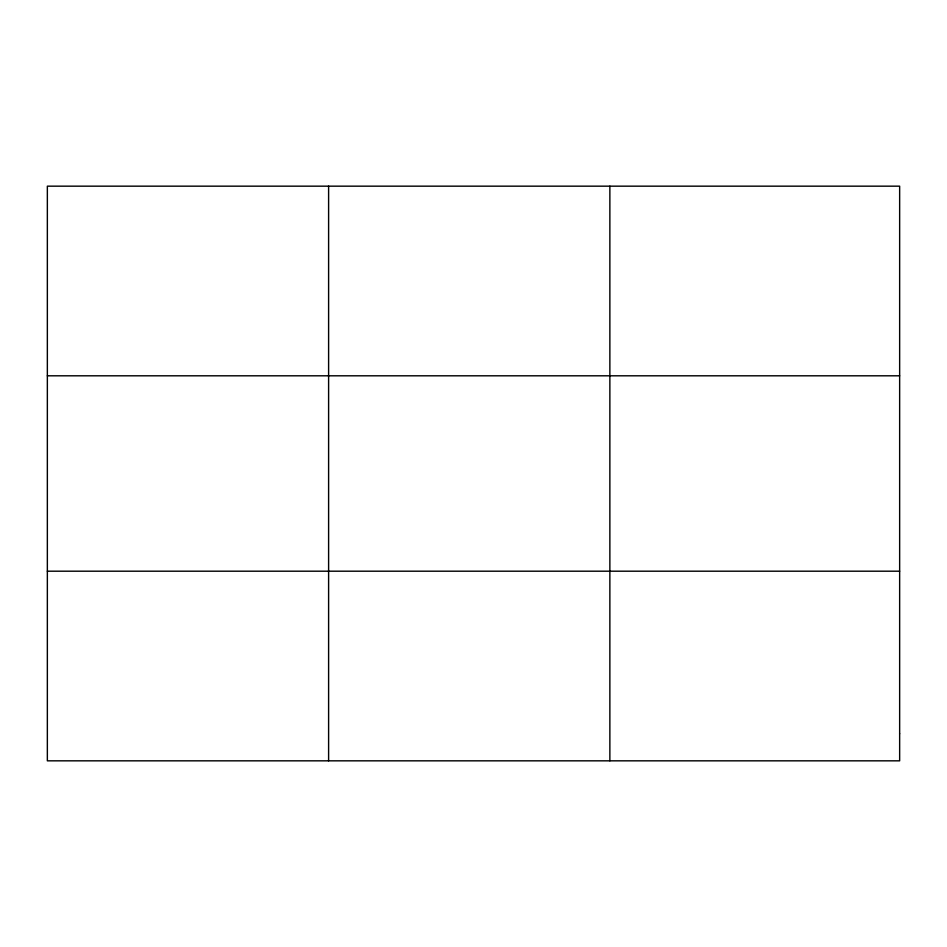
<?xml version="1.0" encoding="UTF-8"?>
<svg xmlns="http://www.w3.org/2000/svg" width="947" height="947" viewBox="0 0 947 947"><rect width="100%" height="100%" fill="white"/><g stroke="black" fill="none" stroke-linecap="round" stroke-linejoin="round"><path stroke-width="1.42" d="M328.609 186.168L328.609 760.832M609.868 186.168L609.868 760.832M47.35 375.805L899.65 375.805M47.35 571.195L899.65 571.195M899.65 733.736L899.65 760.832L47.35 760.832L47.35 186.168L899.65 186.168L899.65 733.736"/></g></svg>
